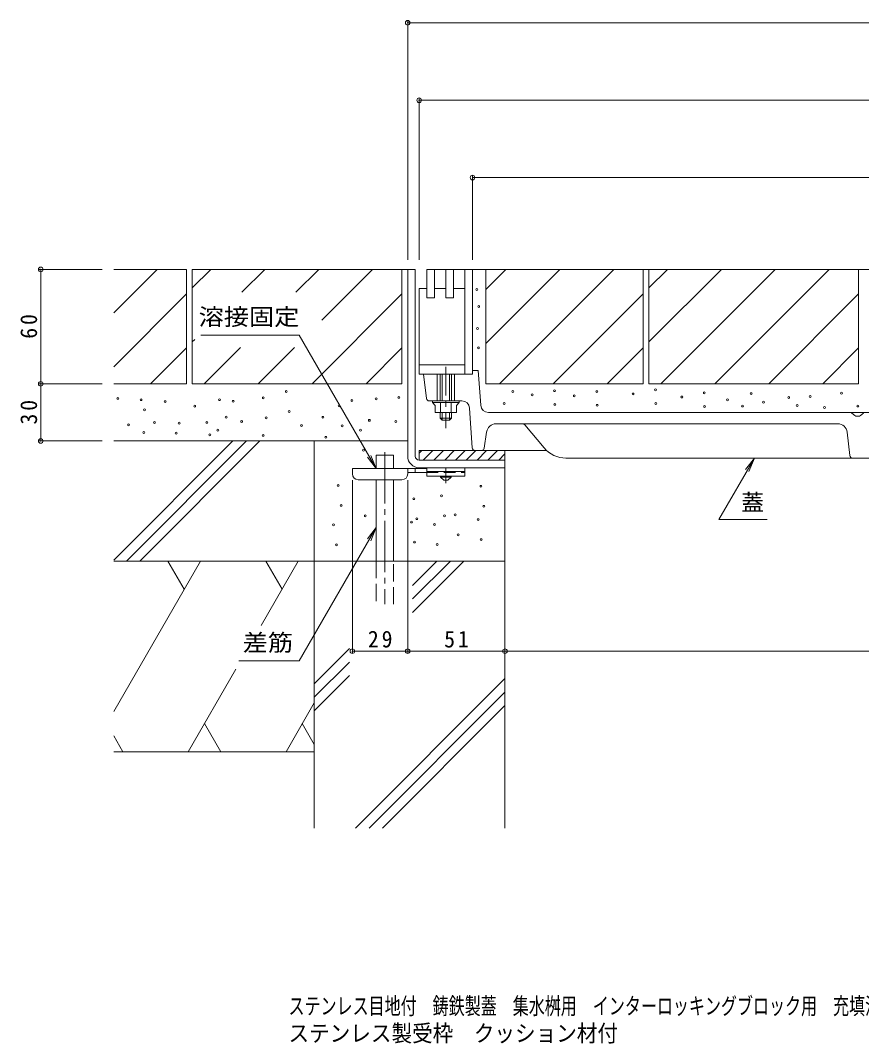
# Model space of a CAD drawing. Units: millimetres at full size, sheet at 1:3. Extents: x -1123 to 1153, y -824 to 816.
# Drawn here: x 50 to 491, y -824 to -288 of the extents above; entities that cross this region are included whole.
import ezdxf
from ezdxf.enums import TextEntityAlignment as Align

# ---------------------------------------------------------------- set-up
doc = ezdxf.new("R2010")
doc.units = ezdxf.units.MM
doc.header["$LTSCALE"] = 3
doc.header["$PDMODE"] = 32
doc.header["$PDSIZE"] = 2.4
for name, pattern in [('CHAIN1', [8, 5, -1, 1, -1]), ('CHAIN2', [12, 9, -1, 1, -1]), ('DASHED2', [3, 2, -1]), ('DASHED3', [4, 3, -1])]:
    doc.linetypes.add(name, pattern=pattern)
for name, color, linetype, lineweight in [('4-1', 2, 'Continuous', 9), ('4-2', 3, 'Continuous', 9), ('4-4', 2, 'Continuous', 9), ('4-5', 7, 'Continuous', 9), ('4-6', 6, 'Continuous', 5), ('4-9', 3, 'Continuous', 9), ('4-E', 7, 'Continuous', 9), ('F-5_F-5ﾚｲﾔ', 2, 'Continuous', 9)]:
    doc.layers.add(name, color=color, linetype=linetype, lineweight=lineweight)
doc.styles.add('ＭＳ ゴシック', font='')
doc.styles.get('ＭＳ ゴシック').set_extended_font_data('MS Gothic')

msp = doc.modelspace()

# ---------------------------------------------------------------- linework, layer by layer
at = {"layer": '4-1'}
for p, q in [((253.423, -418.344), (257.423, -418.344)), ((253.423, -516.344), (253.423, -418.344)), ((257.423, -516.344), (257.423, -418.344)), ((259.423, -513.344), (259.423, -518.344)), ((304.423, -513.344), (259.423, -513.344)), ((260.89, -513.344), (259.423, -514.811)), ((266.547, -513.344), (261.547, -518.344)), ((272.204, -513.344), (267.204, -518.344)), ((277.861, -513.344), (272.861, -518.344)), ((283.518, -513.344), (278.518, -518.344)), ((289.175, -513.344), (284.174, -518.344)), ((294.831, -513.344), (289.831, -518.344)), ((300.488, -513.344), (295.488, -518.344)), ((304.423, -515.066), (301.145, -518.344)), ((304.423, -513.344), (304.423, -522.344)), ((259.423, -518.344), (304.423, -518.344)), ((259.423, -522.344), (304.423, -522.344))]:
    msp.add_line(p, q, dxfattribs=at)
for radius in [6, 2]:
    msp.add_arc((259.423, -516.344), radius, 180, 270, dxfattribs=at)
at = {"layer": '4-2'}
for p, q in [((263.423, -433.344), (263.423, -418.344)), ((283.423, -418.344), (263.423, -418.344)), ((267.423, -418.344), (267.423, -433.344)), ((273.423, -433.344), (273.423, -418.344)), ((277.423, -418.344), (277.423, -433.344)), ((283.423, -418.344), (283.423, -473.344)), ((283.423, -418.344), (925.423, -418.344)), ((287.423, -473.344), (287.423, -418.344)), ((263.423, -428.344), (259.423, -428.344)), ((259.423, -473.344), (259.423, -428.344)), ((273.423, -428.344), (267.423, -428.344)), ((283.423, -428.344), (277.423, -428.344)), ((267.423, -433.344), (263.423, -433.344)), ((277.423, -433.344), (273.423, -433.344)), ((259.423, -468.344), (283.423, -468.344)), ((287.423, -471.344), (290.438, -471.344)), ((291.744, -489.629), (290.438, -471.344)), ((259.423, -473.344), (287.423, -473.344)), ((263.258, -486.03), (261.673, -473.344)), ((268.923, -473.344), (268.923, -487.344)), ((270.423, -487.344), (270.423, -473.344)), ((271.423, -487.344), (271.423, -473.344)), ((275.423, -487.344), (275.423, -473.344)), ((276.423, -487.344), (276.423, -473.344)), ((277.923, -473.344), (277.923, -487.344)), ((264.747, -487.344), (281.841, -487.344)), ((266.423, -487.344), (266.423, -488.144)), ((280.423, -488.144), (266.423, -488.144)), ((266.423, -488.144), (267.898, -489.744)), ((270.66, -488.144), (270.66, -493.344)), ((276.185, -488.144), (276.185, -493.344)), ((280.423, -488.144), (278.948, -489.744)), ((280.423, -487.344), (280.423, -488.144)), ((267.898, -489.744), (267.898, -493.344)), ((270.423, -493.344), (270.423, -496.344)), ((271.423, -497.344), (271.423, -493.344)), ((275.423, -493.344), (275.423, -497.344)), ((276.423, -493.344), (276.423, -496.344)), ((287.323, -511.951), (285.831, -491.059)), ((913.111, -493.344), (295.734, -493.344)), ((276.423, -496.344), (270.423, -496.344)), ((271.423, -497.344), (270.423, -496.344)), ((275.423, -497.344), (271.423, -497.344)), ((276.423, -496.344), (275.423, -497.344)), ((488.012, -495.015), (486.334, -493.673)), ((488.949, -495.344), (489.897, -495.344)), ((492.512, -493.673), (490.834, -495.015)), ((294.809, -503.637), (293.607, -512.056)), ((299.759, -499.344), (478.948, -499.344)), ((324.925, -511.947), (314.872, -499.884)), ((483.917, -503.792), (485.275, -516.01)), ((292.122, -513.344), (288.819, -513.344)), ((326.25, -513.344), (292.136, -513.344)), ((872.397, -517.344), (336.448, -517.344))]:
    msp.add_line(p, q, dxfattribs=at)
at = {"layer": '4-2', "linetype": 'CHAIN1'}
msp.add_line((273.423, -469.522), (273.423, -501.539), dxfattribs=at)
at = {"layer": '4-2'}
msp.add_lwpolyline([(278.948, -489.744), (278.948, -493.344), (267.898, -493.344)], dxfattribs=at)
for centre, radius, start, end in [((264.747, -485.844), 1.5, 187.12479, 270), ((281.841, -491.344), 4, 4.08566, 90), ((295.734, -489.344), 4, 184.08566, 270), ((485.397, -494.844), 1.5, 51.34048, 90), ((488.949, -493.844), 1.5, 231.34048, 270), ((489.897, -493.844), 1.5, 270, 308.65988), ((299.759, -504.344), 5, 90, 171.86966), ((313.72, -500.844), 1.5, 39.80606, 90), ((478.948, -504.344), 5, 6.34023, 90), ((288.819, -511.844), 1.5, 184.08575, 270), ((292.122, -511.844), 1.5, 270, 351.8707), ((336.448, -502.344), 15, 219.80562, 270), ((486.766, -515.844), 1.5, 186.34013, 270)]:
    msp.add_arc(centre, radius, start, end, dxfattribs=at)
at = {"layer": '4-4', "color": 7}
for p, q in [((253.423, -288.086), (253.423, -413.344)), ((253.423, -288.986), (955.423, -288.986)), ((259.423, -328.722), (259.423, -413.344)), ((949.423, -329.622), (259.423, -329.622)), ((287.423, -369.305), (287.423, -413.344)), ((287.423, -370.205), (921.423, -370.205)), ((60.057, -418.344), (93.223, -418.344)), ((60.957, -418.344), (60.957, -478.344)), ((60.057, -478.344), (93.223, -478.344)), ((60.957, -478.344), (60.957, -508.344)), ((60.057, -508.344), (93.223, -508.344)), ((224.423, -619.492), (224.423, -528.844)), ((253.423, -619.492), (253.423, -528.844)), ((224.423, -618.592), (253.423, -618.592)), ((253.423, -618.592), (304.423, -618.592)), ((304.423, -618.592), (904.423, -618.592))]:
    msp.add_line(p, q, dxfattribs=at)
for p in [(253.423, -288.986), (259.423, -329.622), (287.423, -370.205), (60.957, -418.344), (60.957, -478.344), (60.957, -508.344), (224.423, -618.592), (253.423, -618.592), (304.423, -618.592)]:
    msp.add_point(p, dxfattribs=at)
at = {"layer": '4-5'}
for p, q in [((196.555, -452.853), (144.889, -452.853)), ((236.964, -522.844), (196.555, -452.853)), ((236.964, -522.844), (232.399, -516.894)), ((236.964, -522.844), (234.094, -515.915)), ((435.237, -517.35), (416.688, -549.477)), ((435.237, -517.35), (430.671, -523.3)), ((435.237, -517.35), (432.367, -524.279)), ((416.688, -549.477), (442.03, -549.477)), ((236.964, -553.73), (196.578, -623.681)), ((236.964, -553.73), (232.399, -559.68)), ((236.964, -553.73), (234.094, -560.659)), ((196.578, -623.681), (164.909, -623.681))]:
    msp.add_line(p, q, dxfattribs=at)
at = {"layer": '4-6'}
for p, q in [((99.223, -570.907), (161.785, -508.344)), ((253.423, -508.344), (99.223, -508.344)), ((105.856, -571.344), (168.856, -508.344)), ((112.927, -571.344), (175.927, -508.344)), ((204.423, -571.344), (204.423, -508.344)), ((245.964, -515.844), (236.964, -515.844)), ((236.964, -522.844), (236.964, -515.844)), ((245.964, -522.844), (245.964, -515.844)), ((304.423, -522.344), (304.423, -711.344)), ((236.964, -571.344), (236.964, -528.644)), ((245.964, -571.344), (245.964, -528.644)), ((144.749, -571.344), (99.223, -650.198)), ((127.702, -571.344), (136.225, -586.108)), ((196.051, -571.344), (176.56, -605.103)), ((179.004, -571.344), (187.527, -586.108)), ((204.423, -571.344), (204.423, -711.344)), ((255.976, -584.154), (268.785, -571.344)), ((255.976, -591.225), (275.856, -571.344)), ((255.976, -598.296), (282.927, -571.344)), ((204.423, -635.706), (222.856, -617.273)), ((204.423, -642.777), (222.856, -624.344)), ((163.303, -628.066), (138.316, -671.344)), ((204.423, -649.849), (222.856, -631.415)), ((226.065, -711.344), (304.423, -632.986)), ((233.136, -711.344), (304.423, -640.057)), ((204.423, -645.701), (189.618, -671.344)), ((240.207, -711.344), (304.423, -647.128)), ((146.84, -656.581), (155.363, -671.344)), ((198.142, -656.581), (204.423, -667.46)), ((99.223, -662.964), (104.061, -671.344)), ((204.423, -671.344), (99.223, -671.344))]:
    msp.add_line(p, q, dxfattribs=at)
at = {"layer": '4-6', "linetype": 'CHAIN2'}
msp.add_line((241.464, -514.151), (241.464, -594.011), dxfattribs=at)
at = {"layer": '4-6', "linetype": 'DASHED3'}
for p, q in [((236.964, -571.344), (236.964, -594.011)), ((245.964, -594.011), (245.964, -571.344))]:
    msp.add_line(p, q, dxfattribs=at)
at = {"layer": '4-6'}
msp.add_lwpolyline([(304.423, -571.344), (204.423, -571.344), (99.223, -571.344)], dxfattribs=at)
at = {"layer": '4-9', "color": 4}
for p, q in [((253.418, -524.844), (263.423, -524.844)), ((253.423, -525.644), (253.423, -522.844)), ((257.423, -524.844), (257.423, -522.844)), ((250.423, -528.644), (227.423, -528.644))]:
    msp.add_line(p, q, dxfattribs=at)
at = {"layer": '4-9'}
for p, q in [((263.423, -522.344), (283.423, -522.344)), ((263.423, -522.344), (263.423, -526.844)), ((263.423, -524.344), (283.423, -524.344)), ((283.423, -522.344), (283.423, -526.844)), ((263.423, -526.844), (283.423, -526.844))]:
    msp.add_line(p, q, dxfattribs=at)
at = {"layer": '4-9', "linetype": 'DASHED2'}
msp.add_line((263.423, -524.844), (283.423, -524.844), dxfattribs=at)
at = {"layer": '4-9', "color": 4, "linetype": 'CHAIN1'}
msp.add_line((273.423, -530.392), (273.423, -522.344), dxfattribs=at)
at = {"layer": '4-9', "color": 2}
for p, q in [((270.673, -527.344), (270.673, -526.844)), ((272.423, -528.844), (270.673, -527.344)), ((276.173, -527.344), (270.673, -527.344)), ((274.423, -528.844), (272.423, -528.844)), ((276.173, -527.344), (274.423, -528.844)), ((276.173, -527.344), (276.173, -526.844))]:
    msp.add_line(p, q, dxfattribs=at)
at = {"layer": '4-9', "color": 4}
msp.add_lwpolyline([(224.423, -525.644), (224.423, -522.844), (263.423, -522.844)], dxfattribs=at)
for centre, start, end in [((227.423, -525.644), 180, 270), ((250.423, -525.644), 270, 0)]:
    msp.add_arc(centre, 3, start, end, dxfattribs=at)
at = {"layer": '4-E', "color": 2}
for p, q in [((99.223, -418.344), (137.423, -418.344)), ((99.223, -441.137), (122.016, -418.344)), ((137.423, -418.344), (137.423, -478.344)), ((140.423, -428.084), (150.163, -418.344)), ((140.423, -418.344), (250.423, -418.344)), ((140.423, -418.344), (140.423, -478.344)), ((166.479, -430.312), (178.447, -418.344)), ((194.763, -430.312), (206.731, -418.344)), ((208.434, -444.926), (235.016, -418.344)), ((250.423, -418.344), (250.423, -478.344)), ((250.423, -418.344), (253.423, -418.344)), ((294.423, -418.344), (294.423, -478.344)), ((294.423, -418.344), (376.923, -418.344)), ((294.423, -428.868), (304.947, -418.344)), ((294.423, -457.153), (333.232, -418.344)), ((301.516, -478.344), (361.516, -418.344)), ((376.923, -418.344), (376.923, -478.344)), ((379.923, -418.344), (379.923, -478.344)), ((379.923, -428.084), (389.663, -418.344)), ((379.923, -456.368), (417.947, -418.344)), ((379.923, -418.344), (489.923, -418.344)), ((386.232, -478.344), (446.232, -418.344)), ((414.516, -478.344), (474.516, -418.344)), ((489.923, -418.344), (489.923, -478.344)), ((99.223, -469.421), (137.423, -431.221)), ((203.3, -478.344), (250.423, -431.221)), ((329.8, -478.344), (376.923, -431.221)), ((442.8, -478.344), (489.923, -431.221)), ((140.423, -456.368), (141.727, -455.064)), ((118.584, -478.344), (137.423, -459.505)), ((146.731, -478.344), (165.804, -459.271)), ((175.016, -478.344), (194.089, -459.271)), ((231.584, -478.344), (250.423, -459.505)), ((358.084, -478.344), (376.923, -459.505)), ((471.084, -478.344), (489.923, -459.505)), ((99.223, -478.344), (137.423, -478.344)), ((140.423, -478.344), (250.423, -478.344)), ((294.423, -478.344), (376.923, -478.344)), ((379.923, -478.344), (489.923, -478.344))]:
    msp.add_line(p, q, dxfattribs=at)
at = {"layer": '4-E'}
for centre in [(289.635, -428.896), (290.658, -437.767), (289.976, -449.367), (290.488, -459.432), (189.758, -482.442), (308.57, -482.376), (330.448, -481.975), (352.583, -482.475), (383.373, -481.476), (408.988, -483.059), (480.966, -483.263), (101.437, -486), (113.549, -486.682), (126.172, -487.706), (154.661, -486.682), (161.826, -487.535), (177.691, -485.744), (224.206, -487.052), (236.901, -486.298), (248.771, -485.459), (303.964, -488.688), (318.677, -484.193), (340.813, -484.692), (371.602, -483.694), (383.544, -488.641), (397.218, -485.276), (421.1, -486.812), (433.533, -483.513), (440.024, -488.006), (453.255, -485.51), (464.489, -485.011), (115.425, -491.97), (141.696, -490.094), (191.293, -492.934), (217.469, -489.932), (330.619, -489.14), (352.754, -489.639), (409.159, -490.224), (429.04, -490.004), (457.749, -489.754), (471.979, -490.753), (489.454, -490.004), (120.543, -498.623), (133.508, -498.965), (148.082, -498.582), (158.244, -495.894), (166.343, -498.147), (179.226, -496.235), (208.981, -495.923), (233.304, -497.515), (247.214, -498.147), (107.066, -499.818), (114.974, -503.853), (131.95, -504.297), (153.807, -502.633), (197.745, -500.303), (219.004, -500.423), (228.703, -502.663), (149.591, -505.074), (177.662, -505.407), (210.516, -506.414), (230.238, -513.155), (216.97, -531.622), (291.863, -532.122), (218.505, -542.114), (256.663, -538.612), (271.143, -537.115), (231.199, -547.6), (272.678, -547.606), (278.382, -547.1), (293.398, -542.613), (214.473, -552.343), (255.415, -550.845), (258.198, -549.104), (267.398, -552.093), (290.365, -549.597), (279.918, -557.592), (216.008, -562.834), (256.95, -561.336), (268.933, -562.585), (291.901, -560.088)]:
    msp.add_circle(centre, 0.5, dxfattribs=at)

# ---------------------------------------------------------------- texts
at = {"layer": '4-4', "char_height": 8.798, "attachment_point": 7, "rotation": 90, "style": 'ＭＳ ゴシック'}
for s, insert in [('\\T1.27;\\W0.95;60', (59.157, -454.719)), ('\\T1.27;\\W0.95;30', (59.157, -499.719))]:
    msp.add_mtext(s, dxfattribs=dict(at, insert=insert))
at = {"layer": '4-4', "char_height": 8.798, "attachment_point": 7, "style": 'ＭＳ ゴシック'}
for s, insert in [('\\T1.27;\\W0.95;29', (232.548, -616.792)), ('\\T1.27;\\W0.95;51', (272.548, -616.792))]:
    msp.add_mtext(s, dxfattribs=dict(at, insert=insert))
at = {"layer": '4-5', "color": 2, "style": 'ＭＳ ゴシック', "width": 1.1}
for s, p in [('溶接固定', (143.77, -450.284)), ('差筋', (166.888, -621.111))]:
    msp.add_text(s, height=8.798, dxfattribs=at).set_placement(p, align=Align.BOTTOM_LEFT)
at = {"layer": '4-5', "color": 2, "style": 'ＭＳ ゴシック'}
msp.add_text('蓋', height=8.798, dxfattribs=at).set_placement((428.343, -547.596), align=Align.BOTTOM_LEFT)
at = {"layer": 'F-5_F-5ﾚｲﾔ', "style": 'ＭＳ ゴシック'}
for s, width, p in [('ステンレス目地付\u3000鋳鉄製蓋\u3000集水桝用\u3000インターロッキングブロック用\u3000充填深さ７５ｍｍ ＳＩＷ－２－６００（Ｐ＝１０）', 0.7, (190.916, -811.723)), ('ステンレス製受枠\u3000クッション材付', 0.9, (190.916, -826.038))]:
    msp.add_text(s, height=8.798, dxfattribs=dict(at, width=width)).set_placement(p, align=Align.BOTTOM_LEFT)

doc.saveas('drawing.dxf')
